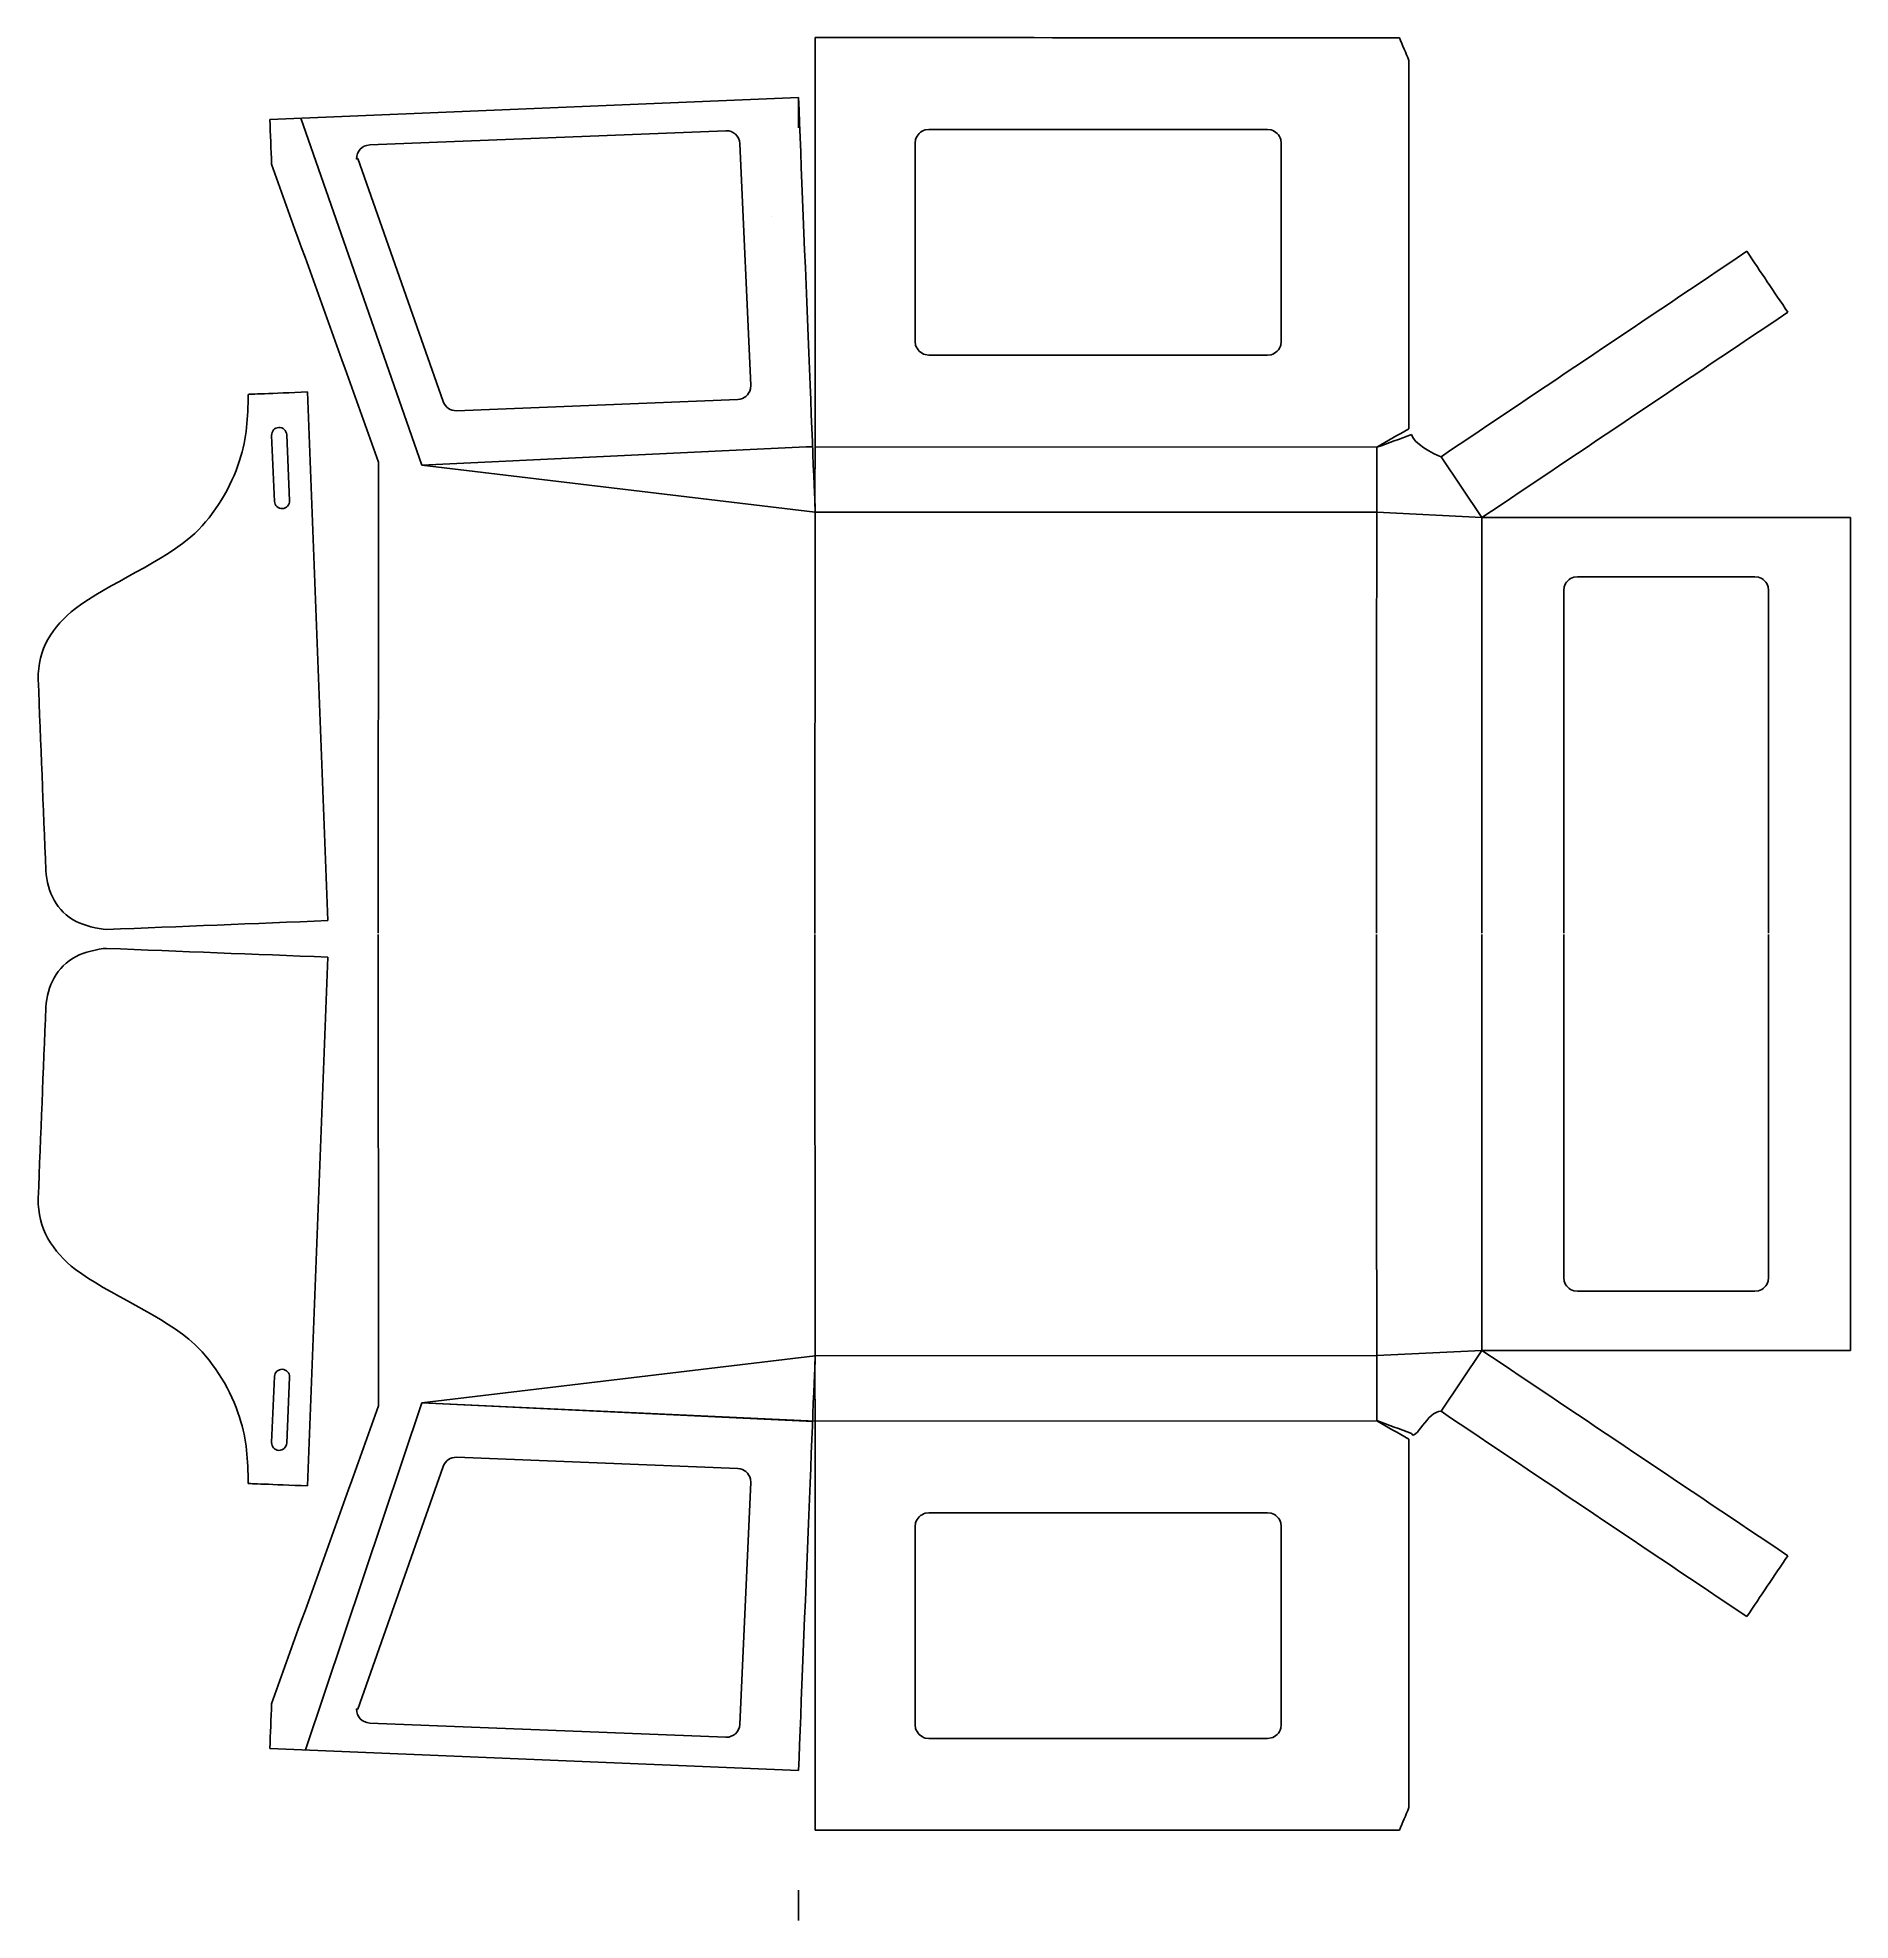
# Model space of a CAD drawing. Extents: x 406 to 609, y 324 to 535.
import ezdxf

# ---------------------------------------------------------------- set-up
doc = ezdxf.new("R2010")
doc.units = 0
doc.layers.get('0').update_dxf_attribs({"linetype": 'CONTINUOUS'})

msp = doc.modelspace()

# ---------------------------------------------------------------- linework, layer by layer
at = {"color": 7}
for p, q in [((491.033317, 528.733822), (431.745217, 526.280122)), ((491.033317, 525.361722), (491.033317, 528.733822)), ((487.984217, 515.410122), (487.984217, 515.410122)), ((435.985217, 495.722522), (438.268817, 436.427622)), ((431.945117, 490.855022), (432.267917, 483.453522)), ((432.754117, 491.737722), (432.754017, 491.737722)), ((433.959617, 483.527322), (433.636817, 490.928822)), ((433.150617, 482.644622), (433.150717, 482.644622)), ((555.878117, 482.222122), (555.878117, 482.222122)), ((435.985217, 373.032822), (438.268817, 432.327722)), ((555.878117, 387.642322), (555.878117, 387.642322)), ((431.945117, 377.900322), (432.267917, 385.301822)), ((433.150617, 386.110722), (433.150717, 386.110722)), ((433.959617, 385.228022), (433.636817, 377.826522)), ((432.754117, 377.017622), (432.754017, 377.017622)), ((431.745217, 343.584322), (491.033317, 341.130622)), ((491.033317, 324.307322), (491.033317, 327.679422))]:
    msp.add_line(p, q, dxfattribs=at)
at = {"color": 3}
for p, q in [((448.781517, 487.519222), (435.232917, 526.424522)), ((482.876517, 525.027222), (442.945717, 523.431922)), ((504.117617, 523.628722), (504.169717, 524.024522)), ((504.169717, 524.024522), (504.234017, 524.214022)), ((504.234017, 524.214022), (504.322617, 524.393522)), ((504.322617, 524.393522), (504.433617, 524.559922)), ((504.433617, 524.559922), (504.565617, 524.710322)), ((504.565617, 524.710322), (504.716117, 524.842222)), ((504.716117, 524.842222), (504.882417, 524.953422)), ((504.882417, 524.953422), (505.061917, 525.041922)), ((505.061917, 525.041922), (505.251417, 525.106222)), ((505.251417, 525.106222), (505.647317, 525.158322)), ((505.647317, 525.158322), (543.638817, 525.155822)), ((543.638817, 525.155822), (544.034717, 525.103622)), ((544.034717, 525.103622), (544.224217, 525.039322)), ((544.224217, 525.039322), (544.403717, 524.950822)), ((544.403717, 524.950822), (544.570017, 524.839522)), ((544.570017, 524.839522), (544.720517, 524.707722)), ((544.720517, 524.707722), (544.852517, 524.557222)), ((544.852517, 524.557222), (544.963617, 524.390822)), ((544.963617, 524.390822), (545.052117, 524.211322)), ((545.052117, 524.211322), (545.116417, 524.021822)), ((545.116417, 524.021822), (545.168517, 523.625922)), ((441.478517, 521.842622), (441.615517, 521.887322)), ((441.615517, 521.887322), (451.195017, 494.640222)), ((485.687017, 496.467822), (484.465817, 523.559822)), ((504.117617, 501.384022), (504.117617, 523.628722)), ((545.168517, 523.625922), (545.168517, 501.380722)), ((504.169717, 500.988122), (504.117617, 501.384022)), ((504.234017, 500.798622), (504.169717, 500.988122)), ((504.322617, 500.619122), (504.234017, 500.798622)), ((504.433717, 500.452822), (504.322617, 500.619122)), ((504.565617, 500.302322), (504.433717, 500.452822)), ((544.852517, 500.449422), (544.720517, 500.299022)), ((544.963617, 500.615822), (544.852517, 500.449422)), ((545.052117, 500.795222), (544.963617, 500.615822)), ((545.116417, 500.984722), (545.052117, 500.795222)), ((545.168517, 501.380722), (545.116417, 500.984722)), ((504.716117, 500.170422), (504.565617, 500.302322)), ((504.882517, 500.059222), (504.716117, 500.170422)), ((505.061917, 499.970722), (504.882517, 500.059222)), ((505.251417, 499.906322), (505.061917, 499.970722)), ((505.647317, 499.854222), (505.251417, 499.906322)), ((543.638817, 499.851022), (505.647317, 499.854222)), ((544.034717, 499.903122), (543.638817, 499.851022)), ((544.224217, 499.967422), (544.034717, 499.903122)), ((544.403717, 500.055922), (544.224217, 499.967422)), ((544.570017, 500.167022), (544.403717, 500.055922)), ((544.720517, 500.299022), (544.570017, 500.167022)), ((485.650717, 496.070122), (485.687017, 496.467822)), ((452.699117, 493.619222), (484.219617, 494.878422)), ((448.781517, 487.519222), (491.900617, 489.555122)), ((576.850717, 473.472622), (576.902817, 473.868622)), ((576.902817, 473.868622), (576.967117, 474.058022)), ((576.967117, 474.058022), (577.055617, 474.237522)), ((577.055617, 474.237522), (577.166817, 474.403922)), ((577.166817, 474.403922), (577.298717, 474.554322)), ((577.298717, 474.554322), (577.449117, 474.686222)), ((577.449117, 474.686222), (577.615517, 474.797422)), ((577.615517, 474.797422), (577.794917, 474.885922)), ((577.794917, 474.885922), (577.984517, 474.950222)), ((577.984517, 474.950222), (578.380317, 475.002422)), ((578.380317, 475.002422), (598.278317, 475.002422)), ((598.278317, 475.002422), (598.674317, 474.950222)), ((598.674317, 474.950222), (598.863717, 474.885922)), ((598.863717, 474.885922), (599.043217, 474.797422)), ((599.043217, 474.797422), (599.209617, 474.686222)), ((599.209617, 474.686222), (599.360017, 474.554322)), ((599.360017, 474.554322), (599.491917, 474.403922)), ((599.491917, 474.403922), (599.603117, 474.237522)), ((599.603117, 474.237522), (599.691617, 474.058022)), ((599.691617, 474.058022), (599.755917, 473.868622)), ((599.755917, 473.868622), (599.808117, 473.472622)), ((576.850717, 396.391822), (576.902817, 395.995822)), ((576.902817, 395.995822), (576.967117, 395.806422)), ((576.967117, 395.806422), (577.055617, 395.626922)), ((577.055617, 395.626922), (577.166817, 395.460522)), ((577.166817, 395.460522), (577.298717, 395.310122)), ((577.298717, 395.310122), (577.449117, 395.178222)), ((577.449117, 395.178222), (577.615517, 395.067022)), ((577.615517, 395.067022), (577.794917, 394.978522)), ((577.794917, 394.978522), (577.984517, 394.914222)), ((577.984517, 394.914222), (578.380317, 394.862022)), ((578.380317, 394.862022), (598.278317, 394.862022)), ((598.278317, 394.862022), (598.674317, 394.914222)), ((598.674317, 394.914222), (598.863717, 394.978522)), ((598.863717, 394.978522), (599.043217, 395.067022)), ((599.043217, 395.067022), (599.209617, 395.178222)), ((599.209617, 395.178222), (599.360017, 395.310122)), ((599.360017, 395.310122), (599.491917, 395.460522)), ((599.491917, 395.460522), (599.603117, 395.626922)), ((599.603117, 395.626922), (599.691617, 395.806422)), ((599.691617, 395.806422), (599.755917, 395.995822)), ((599.755917, 395.995822), (599.808117, 396.391822)), ((448.781517, 382.345222), (435.740217, 343.419022)), ((448.781517, 382.345222), (492.900117, 380.309422)), ((452.699117, 376.245222), (484.219617, 374.986022)), ((441.615517, 347.977122), (451.195017, 375.224222)), ((485.650717, 373.794322), (485.687017, 373.396622)), ((485.687017, 373.396622), (484.465817, 346.304622)), ((504.565617, 369.562122), (504.433717, 369.411622)), ((504.716117, 369.694022), (504.565617, 369.562122)), ((504.882517, 369.805222), (504.716117, 369.694022)), ((505.061917, 369.893722), (504.882517, 369.805222)), ((505.251417, 369.958122), (505.061917, 369.893722)), ((505.647317, 370.010222), (505.251417, 369.958122)), ((543.638817, 370.013422), (505.647317, 370.010222)), ((544.034717, 369.961322), (543.638817, 370.013422)), ((544.224217, 369.897022), (544.034717, 369.961322)), ((544.403717, 369.808522), (544.224217, 369.897022)), ((544.570017, 369.697422), (544.403717, 369.808522)), ((544.720517, 369.565422), (544.570017, 369.697422)), ((544.852517, 369.415022), (544.720517, 369.565422)), ((504.169717, 368.876322), (504.117617, 368.480422)), ((504.117617, 368.480422), (504.117617, 346.235722)), ((504.234017, 369.065822), (504.169717, 368.876322)), ((504.322617, 369.245322), (504.234017, 369.065822)), ((504.433717, 369.411622), (504.322617, 369.245322)), ((544.963617, 369.248622), (544.852517, 369.415022)), ((545.052117, 369.069222), (544.963617, 369.248622)), ((545.116417, 368.879722), (545.052117, 369.069222)), ((545.168517, 368.483722), (545.116417, 368.879722)), ((545.168517, 346.238522), (545.168517, 368.483722)), ((441.478517, 348.021822), (441.615517, 347.977122)), ((482.876517, 344.837222), (442.945717, 346.432522)), ((504.117617, 346.235722), (504.169717, 345.839922)), ((504.169717, 345.839922), (504.234017, 345.650422)), ((504.234017, 345.650422), (504.322617, 345.470922)), ((504.322617, 345.470922), (504.433617, 345.304522)), ((504.433617, 345.304522), (504.565617, 345.154122)), ((504.565617, 345.154122), (504.716117, 345.022222)), ((504.716117, 345.022222), (504.882417, 344.911022)), ((504.882417, 344.911022), (505.061917, 344.822522)), ((505.061917, 344.822522), (505.251417, 344.758222)), ((505.251417, 344.758222), (505.647317, 344.706122)), ((505.647317, 344.706122), (543.638817, 344.708622)), ((543.638817, 344.708622), (544.034717, 344.760822)), ((544.034717, 344.760822), (544.224217, 344.825122)), ((544.224217, 344.825122), (544.403717, 344.913622)), ((544.403717, 344.913622), (544.570017, 345.024922)), ((544.570017, 345.024922), (544.720517, 345.156722)), ((544.720517, 345.156722), (544.852517, 345.307222)), ((544.852517, 345.307222), (544.963617, 345.473622)), ((544.963617, 345.473622), (545.052117, 345.653122)), ((545.052117, 345.653122), (545.116417, 345.842622)), ((545.116417, 345.842622), (545.168517, 346.238522))]:
    msp.add_line(p, q, dxfattribs=at)
at = {"color": 0}
for p, q in [((448.781517, 487.519222), (491.900617, 489.555122)), ((491.900617, 489.555122), (492.596917, 489.555022)), ((492.900117, 489.555022), (555.873817, 489.549222)), ((555.873817, 489.549222), (555.897517, 482.222122)), ((567.672717, 481.630922), (563.084317, 488.464122)), ((492.904817, 482.251022), (448.781517, 487.519222)), ((492.904817, 482.251022), (492.880017, 434.987922)), ((555.897517, 482.222122), (492.904817, 482.251022)), ((555.873917, 482.222322), (567.672717, 481.630922)), ((492.904817, 387.613422), (492.880017, 434.876522)), ((492.904817, 387.613422), (448.781517, 382.345222)), ((555.897517, 387.642322), (492.904817, 387.613422)), ((555.873817, 380.315222), (555.897517, 387.642322)), ((555.873917, 387.642122), (567.672717, 388.233522)), ((567.672717, 388.233522), (563.084317, 381.400322)), ((448.781517, 382.345222), (491.900617, 380.309322)), ((491.900617, 380.309322), (492.596917, 380.309422)), ((492.900117, 380.309422), (555.873817, 380.315222))]:
    msp.add_line(p, q, dxfattribs=at)
at = {"color": 7}
for points in [[(558.418317, 535.455622), (536.578817, 535.456922), (514.739217, 535.458122), (492.899717, 535.459422)], [(492.899717, 535.459422), (492.899817, 520.158022), (492.900017, 504.856422), (492.900117, 489.555022)], [(559.483017, 532.905922), (559.128017, 533.755822), (558.773217, 534.605722), (558.418317, 535.455622)], [(559.483017, 491.589322), (559.483017, 505.361522), (559.483017, 519.133722), (559.483017, 532.905922)], [(492.904817, 482.251022), (492.904817, 482.251022), (491.609217, 514.429622), (491.033317, 528.733822)], [(431.745217, 526.280122), (431.811917, 524.610522), (431.878617, 522.940822), (431.945317, 521.271122)], [(431.945317, 521.271122), (435.942517, 510.132822), (439.939717, 498.994522), (443.936917, 487.856222)], [(597.382217, 511.494422), (585.949617, 503.817622), (574.516917, 496.140922), (563.084317, 488.464122)], [(601.971117, 504.661622), (600.441517, 506.939222), (598.911817, 509.216822), (597.382217, 511.494422)], [(567.672717, 481.630922), (579.105517, 489.307822), (590.538317, 496.984722), (601.971117, 504.661622)], [(428.355817, 488.032022), (429.185717, 490.669322), (429.285117, 492.778722), (429.337117, 495.454822)], [(429.337117, 495.454822), (429.337117, 495.454822), (431.936117, 495.559522), (435.985217, 495.722522)], [(432.754017, 491.737722), (432.288817, 491.717422), (431.924817, 491.320222), (431.945117, 490.855022)], [(433.636817, 490.928822), (433.616517, 491.394022), (433.219417, 491.758022), (432.754117, 491.737722)], [(559.764317, 490.940522), (558.467617, 490.465622), (557.170717, 489.990722), (555.873917, 489.515822)], [(555.877017, 489.549222), (557.079017, 490.229222), (558.281017, 490.909322), (559.483017, 491.589322)], [(563.084317, 488.464122), (562.267811, 488.656482), (559.902977, 490.090606), (559.764317, 490.940522)], [(423.328317, 479.849122), (425.564917, 481.974022), (427.431117, 485.093422), (428.355817, 488.032022)], [(443.936917, 487.856222), (443.928017, 470.351622), (443.907517, 452.512422), (443.898617, 435.007822)], [(492.900117, 489.555022), (492.899817, 487.538622), (492.833617, 484.098922), (492.904817, 482.251022)], [(555.873917, 489.515822), (555.874917, 489.526922), (555.876017, 489.538122), (555.877017, 489.549222)], [(432.267917, 483.453522), (432.288217, 482.988322), (432.685317, 482.624322), (433.150617, 482.644622)], [(433.150717, 482.644622), (433.615917, 482.664922), (433.979917, 483.062022), (433.959617, 483.527322)], [(608.986117, 481.630922), (595.214917, 481.630922), (581.443817, 481.630922), (567.672717, 481.630922)], [(608.986117, 434.932222), (608.986117, 450.498422), (608.986117, 466.064722), (608.986117, 481.630922)], [(409.960117, 471.445522), (413.467117, 474.133222), (420.076317, 476.759622), (423.328317, 479.849122)], [(405.772517, 463.500022), (405.712217, 466.798922), (407.357117, 469.450722), (409.960117, 471.445522)], [(406.629917, 442.038522), (406.344117, 449.192322), (406.058317, 456.346122), (405.772517, 463.500022)], [(410.012617, 436.344322), (407.844317, 437.501722), (406.771517, 439.645322), (406.629917, 442.038522)], [(413.448717, 435.436022), (412.491617, 435.478322), (410.864217, 435.889822), (410.012617, 436.344322)], [(438.268817, 436.427622), (429.995517, 436.097122), (421.722017, 435.766522), (413.448717, 435.436022)], [(413.448717, 433.319322), (412.491617, 433.277022), (410.864217, 432.865522), (410.012617, 432.411022)], [(438.268817, 432.327722), (429.995517, 432.658222), (421.722017, 432.988822), (413.448717, 433.319322)], [(443.898617, 434.856622), (443.907517, 417.352022), (443.928017, 399.512822), (443.936917, 382.008222)], [(608.986117, 388.233522), (608.986117, 403.799722), (608.986117, 419.366022), (608.986117, 434.932222)], [(410.012617, 432.411022), (407.844317, 431.253622), (406.771517, 429.110022), (406.629917, 426.716822)], [(406.629917, 426.716822), (406.344117, 419.563022), (406.058317, 412.409222), (405.772517, 405.255322)], [(405.772517, 405.255322), (405.712217, 401.956422), (407.357117, 399.304622), (409.960117, 397.309822)], [(409.960117, 397.309822), (413.467117, 394.622122), (420.076317, 391.995722), (423.328317, 388.906222)], [(423.328317, 388.906222), (425.564917, 386.781322), (427.431117, 383.661922), (428.355817, 380.723322)], [(491.033317, 341.130622), (491.609217, 355.434822), (492.904817, 387.613422), (492.904817, 387.613422)], [(492.904817, 387.613422), (492.833617, 385.765522), (492.899817, 382.325822), (492.900117, 380.309422)], [(601.971117, 365.202822), (590.538317, 372.879722), (579.105517, 380.556622), (567.672717, 388.233522)], [(567.672717, 388.233522), (581.443817, 388.233522), (595.214917, 388.233522), (608.986117, 388.233522)], [(432.267917, 385.301822), (432.288217, 385.767022), (432.685317, 386.131022), (433.150617, 386.110722)], [(433.150717, 386.110722), (433.615917, 386.090422), (433.979917, 385.693322), (433.959617, 385.228022)], [(428.355817, 380.723322), (429.185717, 378.086022), (429.285117, 375.976622), (429.337117, 373.300522)], [(443.936917, 382.008222), (439.939717, 370.869922), (435.942517, 359.731622), (431.945317, 348.593322)], [(492.900117, 380.309422), (492.900017, 365.008022), (492.899817, 349.706422), (492.899717, 334.405022)], [(555.877017, 380.315222), (555.876017, 380.326322), (555.874917, 380.337522), (555.873917, 380.348622)], [(555.873917, 380.348622), (557.170717, 379.873722), (558.467617, 379.398822), (559.764317, 378.923922)], [(559.483017, 378.275122), (558.281017, 378.955122), (557.079017, 379.635222), (555.877017, 380.315222)], [(559.764317, 378.923922), (560.215283, 377.905831), (561.572578, 381.471014), (563.084317, 381.400322)], [(563.084317, 381.400322), (574.516917, 373.723522), (585.949617, 366.046822), (597.382217, 358.370022)], [(559.483017, 336.958522), (559.483017, 350.730722), (559.483017, 364.502922), (559.483017, 378.275122)], [(432.754017, 377.017622), (432.288817, 377.037922), (431.924817, 377.435122), (431.945117, 377.900322)], [(433.636817, 377.826522), (433.616517, 377.361322), (433.219417, 376.997322), (432.754117, 377.017622)], [(429.337117, 373.300522), (429.337117, 373.300522), (431.936117, 373.195822), (435.985217, 373.032822)], [(597.382217, 358.370022), (598.911817, 360.647622), (600.441517, 362.925222), (601.971117, 365.202822)], [(431.945317, 348.593322), (431.878617, 346.923622), (431.811917, 345.253922), (431.745217, 343.584322)], [(558.418317, 334.408822), (558.773217, 335.258722), (559.128017, 336.108622), (559.483017, 336.958522)], [(492.899717, 334.405022), (514.739217, 334.406322), (536.578817, 334.407522), (558.418317, 334.408822)]]:
    msp.add_open_spline(points, degree=3, dxfattribs=at)
at = {"color": 3}
for points in [[(484.465817, 523.559822), (484.370017, 524.466722), (483.788117, 525.003922), (482.876517, 525.027222)], [(442.945717, 523.431922), (442.039017, 523.336022), (441.501717, 522.754222), (441.478517, 521.842622)], [(451.195017, 494.640222), (451.473017, 493.966022), (451.969917, 493.628822), (452.699117, 493.619222)], [(484.219617, 494.878422), (484.983217, 494.959122), (485.435317, 495.341522), (485.650717, 496.070122)], [(576.850317, 435.007822), (576.850317, 436.894722), (576.850717, 473.472622), (576.850717, 473.472622)], [(599.808117, 473.472622), (599.808117, 473.472622), (599.807917, 436.894722), (599.807917, 435.007822)], [(576.850317, 434.856622), (576.850317, 432.969722), (576.850717, 396.391822), (576.850717, 396.391822)], [(599.808117, 396.391822), (599.808117, 396.391822), (599.807917, 432.969722), (599.807917, 434.856622)], [(451.195017, 375.224222), (451.473017, 375.898422), (451.969917, 376.235622), (452.699117, 376.245222)], [(484.219617, 374.986022), (484.983217, 374.905322), (485.435317, 374.522922), (485.650717, 373.794322)], [(442.945717, 346.432522), (442.039017, 346.528422), (441.501717, 347.110222), (441.478517, 348.021822)], [(484.465817, 346.304622), (484.370017, 345.397722), (483.788117, 344.860522), (482.876517, 344.837222)]]:
    msp.add_open_spline(points, degree=3, dxfattribs=at)
at = {"color": 0}
for points in [[(555.848817, 435.007822), (555.849917, 437.107022), (555.873917, 482.222322), (555.873917, 482.222322)], [(567.672317, 435.007822), (567.672317, 437.093322), (567.672717, 481.630922), (567.672717, 481.630922)], [(555.848817, 434.856622), (555.849917, 432.757422), (555.873917, 387.642122), (555.873917, 387.642122)], [(567.672317, 434.856622), (567.672317, 432.771122), (567.672717, 388.233522), (567.672717, 388.233522)]]:
    msp.add_open_spline(points, degree=3, dxfattribs=at)

doc.saveas('drawing.dxf')
